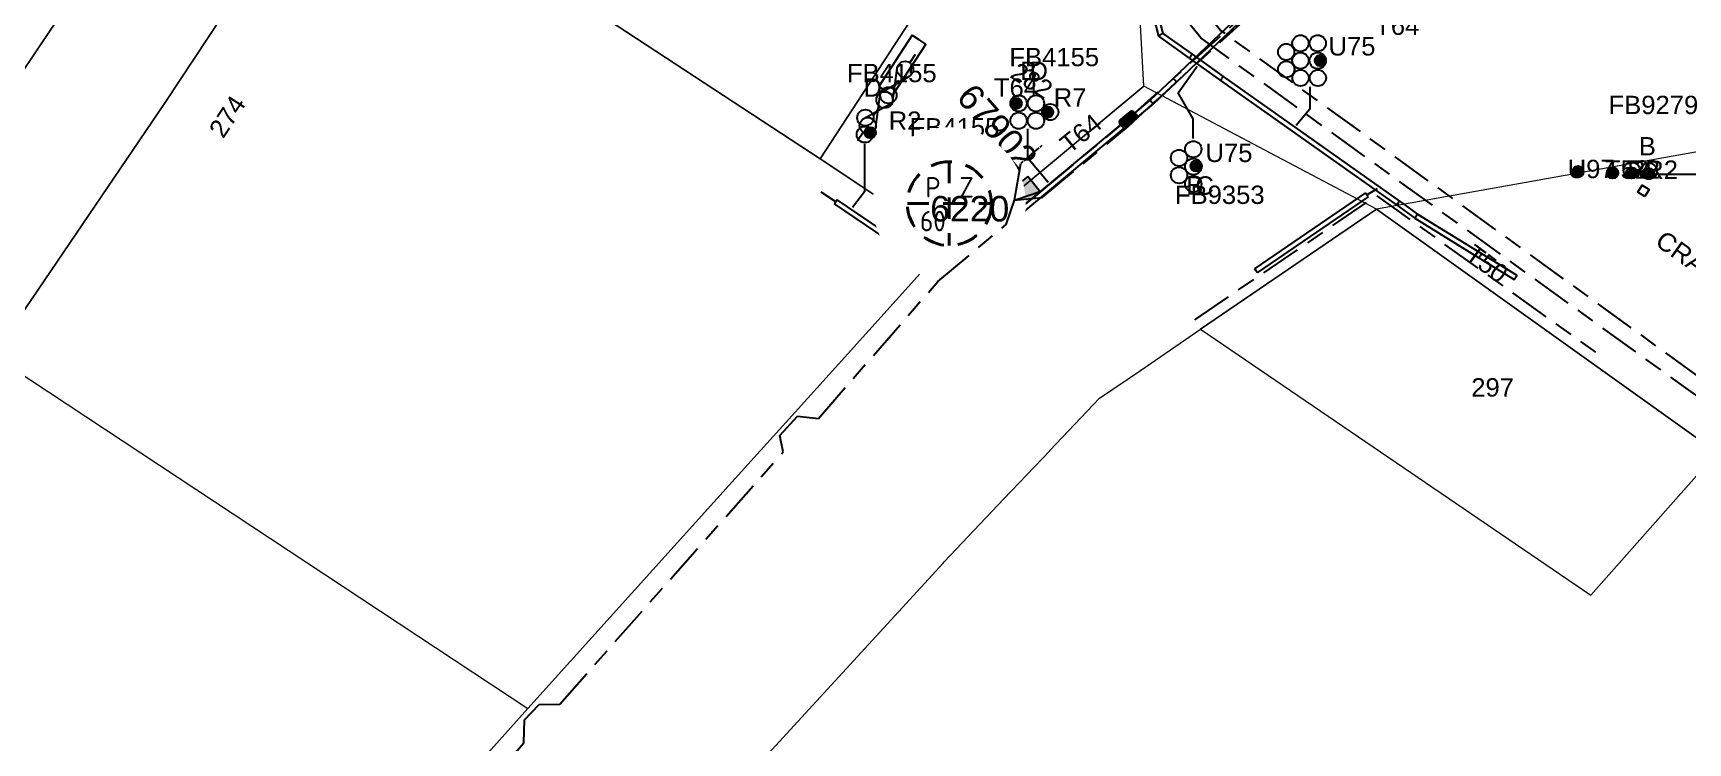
# Model space of a CAD drawing. Header units: metres. Extents: x 314728 to 315901, y 6265229 to 6266735.
# Drawn here: x 315121.7 to 315284, y 6265687.3 to 6265756.9 of the extents above; entities that cross this region are included whole.
import ezdxf
from ezdxf.enums import TextEntityAlignment as Align

# ---------------------------------------------------------------- set-up
doc = ezdxf.new("R2010")
doc.units = ezdxf.units.M
for name, pattern in [('Cable Exist OH', [1, 1, 0]), ('Cable Exist UG', [8.2, 4, -1.2, 1.8, -1.2]), ('Dash', [5, 3, -2])]:
    doc.linetypes.add(name, pattern=pattern)
doc.layers.get('0').update_dxf_attribs({"color": 6})
doc.layers.add('Cadastre Land Parcels_SP_EXT', color=250, linetype='Continuous', lineweight=5)
doc.layers.add('Cadastre Roads_SP_EXT', color=250, linetype='Continuous', lineweight=5)
for name, color, linetype in [('Duct_SP_EXT', 7, 'Continuous'), ('Equip_LV_EXT', 7, 'Continuous'), ('Equip_SL_EXT', 7, 'Continuous'), ('Mains_HV_EXT', 7, 'Continuous'), ('Mains_LV_EXT', 7, 'Continuous'), ('Mains_LV_SL_EXT', 7, 'Continuous'), ('Mains_SL_EXT', 7, 'Continuous'), ('Services_SP_EXT', 7, 'Continuous'), ('Sub_LV_EXT', 7, 'Continuous'), ('SupportsUG_SP_LV_EXT', 7, 'Continuous'), ('Trench_SP_EXT', 7, 'Continuous')]:
    doc.layers.add(name, color=color, linetype=linetype)
doc.styles.add('iecARIAL', font='arial.ttf', dxfattribs={"height": 2})
doc.styles.add('IESYMBOL1', font='isocp.shx')
doc.styles.add('SLCP_LABEL', font='arial.ttf', dxfattribs={"height": 3.5})
doc.styles.get("Standard").update_dxf_attribs({"font": 'arial.ttf'})

# ---------------------------------------------------------------- blocks, each defined once
blk = doc.blocks.new('PILLAR_EXT')
blk.add_hatch(color=256).paths.add_polyline_path([(-2.475, 0.99), (-2.475, -0.99), (2.475, -0.99), (2.475, 0.99)])
blk.add_lwpolyline([(-2.475, -0.99), (2.475, -0.99), (2.475, 0.99), (-2.475, 0.99)], close=True)
at = {"style": 'iecARIAL', "flags": 8}
blk.add_attdef('ASSET_NUM', (1.5, 3.5), '', height=2.5, dxfattribs=at)
for tag, p, flags in [('OWNED_BY', (0, -0.2), 9), ('STATE', (0, -0.4), 9), ('SUPPORT_TYPE', (0, -0.6), 9), ('STREETNAME', (0, -1.8), 9), ('USAGE', (0, -0.8), 9), ('LEGEND', (0, -1), 9), ('LOCATION', (0, -1.2), 9), ('NOTES', (0, -1.4), 9), ('PARENT', (0, -1.6), 9), ('SUBURB', (0, -2), 1)]:
    blk.add_attdef(tag, p, '', height=0.2, dxfattribs=dict(flags=flags))
blk = doc.blocks.new('DUCT_EXT')
blk.add_circle((0, 0.8), 0.8)
at = {"flags": 1}
blk.add_attdef('Z', (0, 0), '', height=0.2, dxfattribs=at)
at = {"flags": 9}
for tag, p in [('DUCT_CODE', (0, 0)), ('XSECT_TYPE', (0, -0.2)), ('STATE', (0, -0.6)), ('FB_REFERENCE', (0, -0.4)), ('NOTES', (0, -0.8))]:
    blk.add_attdef(tag, text='', height=0.2, dxfattribs=at).set_placement(p, align=Align.MIDDLE_LEFT)
blk = doc.blocks.new('CCP_EXT')
at = {"flags": 9}
for tag, p in [('LIFE_SUPPORT', (0, -1.6)), ('STATE', (0, -1.8)), ('NOTES', (0, -2))]:
    blk.add_attdef(tag, text='', height=0.2, dxfattribs=at).set_placement(p, align=Align.MIDDLE_LEFT)
blk.add_wipeout([(0, 0.57), (0.57, 0), (0, -0.57), (-0.57, 0)])
blk.add_lwpolyline([(-0.57, 0), (0, 0.57), (0.57, 0), (0, -0.57), (-0.57, 0)])
at = {"flags": 1}
blk.add_attdef('Z', (0, 0), '', height=0.2, dxfattribs=at)
at = {"flags": 9}
for tag, p in [('CCP_TYPE', (0, 0)), ('CONSTRUCTED_VOLTAGE', (0, -0.2)), ('OPERATING_VOLTAGE', (0, -0.6)), ('ORIENTATION', (0, -0.8)), ('OWNED_BY', (0, -1)), ('NO_PHASES', (0, -0.4)), ('USAGE', (0, -1.2)), ('LEGEND', (0, -1.4))]:
    blk.add_attdef(tag, text='', height=0.2, dxfattribs=at).set_placement(p, align=Align.MIDDLE_LEFT)
blk = doc.blocks.new('SL_STJ_EXT')
h = blk.add_hatch(color=256)
edge = h.paths.add_edge_path()
edge.add_ellipse((-0.59, 0.13), major_axis=(0.226, 0.226), ratio=1, start_angle=45, end_angle=135)
edge.add_line((-0.91, 0.13), (-0.91, -0.13))
edge.add_ellipse((-0.59, -0.13), major_axis=(0.226, 0.226), ratio=1, start_angle=135, end_angle=225)
edge.add_line((-0.59, -0.45), (0.59, -0.45))
edge.add_ellipse((0.59, -0.13), major_axis=(-0.226, 0.226), ratio=1, start_angle=135, end_angle=225)
edge.add_line((0.91, -0.13), (0.91, 0.13))
edge.add_ellipse((0.59, 0.13), major_axis=(-0.226, 0.226), ratio=1, start_angle=225, end_angle=315)
edge.add_line((0.59, 0.45), (-0.59, 0.45))
blk.add_lwpolyline([(-0.91, 0.13), (-0.91, -0.13, 0.414214), (-0.59, -0.45), (0.59, -0.45, 0.414214), (0.91, -0.13), (0.91, 0.13, 0.414214), (0.59, 0.45), (-0.59, 0.45, 0.414214)], format="xyb", close=True)
at = {"flags": 1}
blk.add_attdef('Z', (0, 0), '', height=0.2, dxfattribs=at)
at = {"flags": 9}
for tag, p in [('ORIENTATION', (0, 0)), ('USAGE', (0, -0.2)), ('LEGEND', (0, -0.4)), ('NOTES', (0, -0.6))]:
    blk.add_attdef(tag, text='', height=0.2, dxfattribs=at).set_placement(p, align=Align.MIDDLE_LEFT)
blk = doc.blocks.new('CABLE_LARGE_EXT')
h = blk.add_hatch(color=256)
edge = h.paths.add_edge_path()
edge.add_arc((0, 0.55), 0.55, 0, 360)
blk.add_circle((0, 0.55), 0.55)
at = {"flags": 1}
blk.add_attdef('Z', (0, 0), '', height=0.2, dxfattribs=at)
at = {"flags": 9}
for tag, p in [('COND_CODE', (0, 0)), ('STATE', (0, -0.4)), ('XSECT_SIZE', (0, -0.6)), ('FB_REFERENCE', (0, -0.2)), ('NOTES', (0, -0.8))]:
    blk.add_attdef(tag, text='', height=0.2, dxfattribs=at).set_placement(p, align=Align.MIDDLE_LEFT)
blk = doc.blocks.new('SLCP_ZELL_EXT')
blk.add_wipeout([(-0.24, 7.5), (-0.71, 7.47), (-1.17, 7.41), (-1.64, 7.32), (-2.09, 7.21), (-2.54, 7.06), (-2.98, 6.89), (-3.41, 6.69), (-3.82, 6.46), (-4.22, 6.21), (-4.6, 5.93), (-4.96, 5.63), (-5.31, 5.31), (-5.63, 4.96), (-5.93, 4.6), (-6.21, 4.22), (-6.46, 3.82), (-6.69, 3.41), (-6.89, 2.98), (-7.06, 2.54), (-7.21, 2.09), (-7.32, 1.64), (-7.41, 1.17), (-7.47, 0.71), (-7.5, 0.24), (-7.5, -0.24), (-7.47, -0.71), (-7.41, -1.17), (-7.32, -1.64), (-7.21, -2.09), (-7.06, -2.54), (-6.89, -2.98), (-6.69, -3.41), (-6.46, -3.82), (-6.21, -4.22), (-5.93, -4.6), (-5.63, -4.96), (-5.31, -5.31), (-4.96, -5.63), (-4.6, -5.93), (-4.22, -6.21), (-3.82, -6.46), (-3.41, -6.69), (-2.98, -6.89), (-2.54, -7.06), (-2.09, -7.21), (-1.64, -7.32), (-1.17, -7.41), (-0.71, -7.47), (-0.24, -7.5), (0.24, -7.5), (0.71, -7.47), (1.17, -7.41), (1.64, -7.32), (2.09, -7.21), (2.54, -7.06), (2.98, -6.89), (3.41, -6.69), (3.82, -6.46), (4.22, -6.21), (4.6, -5.93), (4.96, -5.63), (5.31, -5.31), (5.63, -4.96), (5.93, -4.6), (6.21, -4.22), (6.46, -3.82), (6.69, -3.41), (6.89, -2.98), (7.06, -2.54), (7.21, -2.09), (7.32, -1.64), (7.41, -1.17), (7.47, -0.71), (7.5, -0.24), (7.5, 0.24), (7.47, 0.71), (7.41, 1.17), (7.32, 1.64), (7.21, 2.09), (7.06, 2.54), (6.89, 2.98), (6.69, 3.41), (6.46, 3.82), (6.21, 4.22), (5.93, 4.6), (5.63, 4.96), (5.31, 5.31), (4.96, 5.63), (4.6, 5.93), (4.22, 6.21), (3.82, 6.46), (3.41, 6.69), (2.98, 6.89), (2.54, 7.06), (2.09, 7.21), (1.64, 7.32), (1.17, 7.41), (0.71, 7.47), (0.24, 7.5)])
at = {"linetype": 'Dash', "lineweight": 40, "ltscale": 0.7}
for p, q in [((0, 4.11), (0, -4.11)), ((-4.11, 0), (4.11, 0))]:
    blk.add_line(p, q, dxfattribs=at)
blk.add_circle((0, 0), 4.11, dxfattribs=at)
at = {"lineweight": 40, "style": 'IESYMBOL1'}
for s, p in [('P', (-1.6, 0)), ('Z', (1.7, 0)), ('60', (-1.61, -3.31))]:
    blk.add_text(s, height=2, dxfattribs=at).set_placement(p, align=Align.BOTTOM_CENTER)
at = {"style": 'SLCP_LABEL'}
for tag, height, flags, p in [('ASSET_NUM', 2.5, 8, (2, 2)), ('STREET_CODE', 0.2, 9, (0, -0.2))]:
    blk.add_attdef(tag, text='', height=height, dxfattribs=dict(at, flags=flags)).set_placement(p, align=Align.MIDDLE_LEFT)
at = {"flags": 1}
blk.add_attdef('Z', (0, 0), '', height=0.2, dxfattribs=at)
at = {"flags": 9}
for tag, p in [('CONSTRUCTED_VOLTAGE', (0, -0.4)), ('CONTROL_TYPE', (0, -0.6)), ('OPERATING_VOLTAGE', (0, -1)), ('ORIENTATION', (0, -1.2)), ('OWNED_BY', (0, -1.4)), ('NO_PHASES', (0, -0.8)), ('USAGE', (0, -1.6)), ('STATE', (0, -2)), ('LOCATION', (0, -1.8)), ('NOTES', (0, -2.2))]:
    blk.add_attdef(tag, text='', height=0.2, dxfattribs=at).set_placement(p, align=Align.MIDDLE_LEFT)
blk = doc.blocks.new('LV_UG_DFUSE_CLOSED_EXT')
for points in [[(1, 0), (0, 0)], [(5.04, 0.73), (2.16, -0.72)], [(5.05, -0.71), (2.16, 0.72)], [(6.2, 0.01), (7.2, 0.01)]]:
    blk.add_lwpolyline(points)
for centre in [(1.8, 0), (5.4, 0.01)]:
    blk.add_circle(centre, 0.8)
at = {"flags": 9}
for tag, p in [('ACTUAL_STATUS', (0, 0)), ('CONSTRUCTED_VOLTAGE', (0, -0.2)), ('OPERATING_VOLTAGE', (0, -0.6)), ('ORIENTATION', (0, -0.8)), ('STATE', (0, -1)), ('SWITCH_TYPE', (0, -1.2)), ('NO_PHASES', (0, -0.4)), ('USAGE', (0, -1.4)), ('NOTES', (0, -1.6))]:
    blk.add_attdef(tag, text='', height=0.2, dxfattribs=at).set_placement(p, align=Align.MIDDLE_LEFT)
at = {"flags": 1}
blk.add_attdef('Z', (0, 0), '', height=0.2, dxfattribs=at)

msp = doc.modelspace()

# ---------------------------------------------------------------- linework, layer by layer
at = {"layer": 'Cadastre Land Parcels_SP_EXT', "linetype": 'Continuous'}
for points in [[(315113.49, 6265728.1), (315106.82, 6265732.51), (315115.35, 6265745.31), (315123.61, 6265757.56), (315131.89, 6265769.83), (315140.35, 6265782.53), (315140.55, 6265782.82), (315149.18, 6265795.72), (315150.89, 6265799.08), (315152.22, 6265803.34), (315152.44, 6265808.2), (315151.65, 6265811.8), (315134.48, 6265823.06), (315105.7, 6265841.87), (315101.55, 6265841.97), (315036.85, 6265741.54), (315096.7, 6265702.34), (315113.49, 6265728.1)], [(315195.27, 6265783.26), (315186.9, 6265770.49), (315173.43, 6265779.43), (315159.88, 6265788.19), (315151.58, 6265775.59), (315198.89, 6265744.57), (315215.58, 6265770.13), (315195.27, 6265783.26)], [(315180.39, 6265701.94), (315190.54, 6265713.21), (315195.52, 6265718.71), (315200.68, 6265724.44), (315209.04, 6265733.69), (315211.77, 6265736), (315198.89, 6265744.58), (315151.58, 6265775.59), (315151.47, 6265775.42), (315143, 6265762.79), (315134.62, 6265750.11), (315117.74, 6265725.29), (315170.2, 6265690.65), (315180.39, 6265701.94)], [(315211.77, 6265736), (315230.67, 6265751.71), (315230.16, 6265760.74), (315215.58, 6265770.13), (315198.89, 6265744.57), (315211.77, 6265736)], [(315286.9, 6265715.77), (315253.49, 6265739.64), (315236.23, 6265727.87), (315274.5, 6265701.77), (315286.9, 6265715.77)]]:
    msp.add_lwpolyline(points, close=True, dxfattribs=at)
at = {"layer": 'Cadastre Roads_SP_EXT', "linetype": 'Continuous'}
msp.add_lwpolyline([(315117.74, 6265725.29), (315134.62, 6265750.11), (315143, 6265762.79), (315151.47, 6265775.42), (315151.58, 6265775.59), (315159.88, 6265788.19), (315165.73, 6265797.03), (315171.78, 6265798.46), (315161.5, 6265803.63), (315152.44, 6265808.2), (315152.22, 6265803.34), (315150.89, 6265799.08), (315149.18, 6265795.72), (315140.55, 6265782.82), (315140.35, 6265782.53), (315131.89, 6265769.83), (315123.61, 6265757.56), (315115.35, 6265745.31)], dxfattribs=at)
at = {"layer": 'Duct_SP_EXT'}
for p, q in [((315233.53, 6265752.46), (315249.33, 6265767.47)), ((315233.86, 6265752.11), (315249.66, 6265767.13)), ((315230.7, 6265762.08), (315232.09, 6265756.59)), ((315231.12, 6265762.38), (315232.51, 6265756.88)), ((315232.51, 6265756.88), (315232.3, 6265756.73)), ((315232.51, 6265756.88), (315235.39, 6265754.83)), ((315232.09, 6265756.59), (315232.3, 6265756.73)), ((315232.09, 6265756.59), (315235.11, 6265754.44)), ((315235.11, 6265754.44), (315235.25, 6265754.64)), ((315235.11, 6265754.44), (315235.25, 6265754.64)), ((315235.11, 6265754.44), (315238.17, 6265752.27)), ((315235.39, 6265754.83), (315235.25, 6265754.64)), ((315235.39, 6265754.83), (315235.25, 6265754.64)), ((315235.39, 6265754.83), (315238.45, 6265752.66)), ((315231.28, 6265750.32), (315233.53, 6265752.46)), ((315231.6, 6265749.96), (315233.86, 6265752.11)), ((315233.53, 6265752.46), (315233.7, 6265752.29)), ((315233.53, 6265752.46), (315233.7, 6265752.29)), ((315233.86, 6265752.11), (315233.7, 6265752.29)), ((315233.86, 6265752.11), (315233.7, 6265752.29)), ((315238.17, 6265752.27), (315238.31, 6265752.46)), ((315238.17, 6265752.27), (315238.31, 6265752.46)), ((315238.17, 6265752.27), (315255.48, 6265740.02)), ((315238.45, 6265752.66), (315238.31, 6265752.46)), ((315238.45, 6265752.66), (315238.31, 6265752.46)), ((315238.45, 6265752.66), (315255.75, 6265740.41)), ((315229.77, 6265749.06), (315231.28, 6265750.32)), ((315231.28, 6265750.32), (315231.44, 6265750.14)), ((315229.2, 6265748.59), (315229.77, 6265749.06)), ((315229.51, 6265748.22), (315230.08, 6265748.69)), ((315229.77, 6265749.06), (315229.92, 6265748.88)), ((315230.08, 6265748.69), (315229.92, 6265748.88)), ((315230.08, 6265748.69), (315231.6, 6265749.96)), ((315231.6, 6265749.96), (315231.44, 6265750.14)), ((315218.76, 6265739.91), (315229.2, 6265748.59)), ((315219.07, 6265739.54), (315229.51, 6265748.22)), ((315229.2, 6265748.59), (315229.36, 6265748.41)), ((315229.2, 6265748.59), (315229.36, 6265748.41)), ((315229.51, 6265748.22), (315229.36, 6265748.41)), ((315229.51, 6265748.22), (315229.36, 6265748.41)), ((315200.56, 6265740.56), (315200.42, 6265740.36)), ((315209.6, 6265734.43), (315200.56, 6265740.56)), ((315252.4, 6265741.25), (315241.53, 6265733.83)), ((315252.67, 6265740.85), (315241.8, 6265733.43)), ((315252.4, 6265741.25), (315252.53, 6265741.05)), ((315252.67, 6265740.85), (315252.53, 6265741.05)), ((315200.29, 6265740.16), (315200.42, 6265740.36)), ((315209.33, 6265734.04), (315200.29, 6265740.16)), ((315218.76, 6265739.91), (315218.91, 6265739.73)), ((315218.76, 6265739.91), (315218.91, 6265739.73)), ((315219.07, 6265739.54), (315218.91, 6265739.73)), ((315219.07, 6265739.54), (315218.91, 6265739.73)), ((315255.44, 6265740.05), (315255.58, 6265740.24)), ((315255.44, 6265740.05), (315257.25, 6265738.75)), ((315255.48, 6265740.02), (315255.62, 6265740.21)), ((315255.72, 6265740.44), (315255.58, 6265740.24)), ((315255.75, 6265740.41), (315255.62, 6265740.21)), ((315255.72, 6265740.44), (315257.52, 6265739.15)), ((315257.25, 6265738.75), (315257.39, 6265738.95)), ((315257.52, 6265739.15), (315257.39, 6265738.95)), ((315257.52, 6265739.15), (315263.8, 6265735.28)), ((315257.25, 6265738.75), (315263.54, 6265734.87)), ((315210.64, 6265733.13), (315213.64, 6265735.66)), ((315213.64, 6265735.66), (315215.32, 6265737.05)), ((315213.64, 6265735.66), (315213.8, 6265735.48)), ((315213.95, 6265735.29), (315215.63, 6265736.68)), ((315215.32, 6265737.05), (315215.47, 6265736.87)), ((315215.32, 6265737.05), (315215.47, 6265736.87)), ((315215.63, 6265736.68), (315215.47, 6265736.87)), ((315215.63, 6265736.68), (315215.47, 6265736.87)), ((315209.33, 6265734.04), (315209.47, 6265734.24)), ((315209.6, 6265734.43), (315209.47, 6265734.24)), ((315210.95, 6265732.76), (315213.95, 6265735.29)), ((315213.95, 6265735.29), (315213.8, 6265735.48)), ((315263.54, 6265734.87), (315263.67, 6265735.07)), ((315263.54, 6265734.87), (315263.67, 6265735.07)), ((315263.54, 6265734.87), (315266.99, 6265732.74)), ((315263.8, 6265735.28), (315263.67, 6265735.07)), ((315263.8, 6265735.28), (315263.67, 6265735.07)), ((315263.8, 6265735.28), (315267.24, 6265733.15)), ((315210.64, 6265733.13), (315210.8, 6265732.94)), ((315210.95, 6265732.76), (315210.8, 6265732.94)), ((315241.53, 6265733.83), (315241.51, 6265733.82)), ((315241.51, 6265733.82), (315241.65, 6265733.62)), ((315241.53, 6265733.83), (315241.66, 6265733.63)), ((315241.78, 6265733.42), (315241.65, 6265733.62)), ((315241.8, 6265733.43), (315241.66, 6265733.63)), ((315241.8, 6265733.43), (315241.78, 6265733.42)), ((315266.99, 6265732.74), (315267.12, 6265732.94)), ((315267.24, 6265733.15), (315267.12, 6265732.94))]:
    msp.add_line(p, q, dxfattribs=at)
for points in [[(315235.51, 6265746.56), (315235.51, 6265748.5), (315234.03, 6265751.04), (315235.9, 6265753.65)], [(315246.94, 6265751.65), (315246.94, 6265749.46), (315245.59, 6265747.83)], [(315246.94, 6265751.65), (315246.94, 6265749.46), (315245.59, 6265747.83)], [(315219.25, 6265747.51), (315219.25, 6265744.71), (315221.27, 6265742.29)], [(315203.25, 6265746.03), (315203.25, 6265741.34), (315202.07, 6265739.81)], [(315281.19, 6265743.06), (315285.17, 6265743.06), (315287.52, 6265743.69)], [(315211.31, 6265741.45), (315213.91, 6265741.45), (315216.49, 6265738.35)]]:
    msp.add_lwpolyline(points, dxfattribs=at)
at = {"layer": 'Mains_LV_EXT', "linetype": 'Cable Exist UG'}
msp.add_lwpolyline([(315235.66, 6265728.78), (315253.5, 6265740.95), (315274.98, 6265725.6)], dxfattribs=at)
at = {"layer": 'Mains_SL_EXT', "linetype": 'Cable Exist UG'}
msp.add_lwpolyline([(315229.1, 6265748.46), (315253.68, 6265770.57), (315255.62, 6265770.47), (315257.94, 6265772.41), (315258.12, 6265774.69)], dxfattribs=at)
at = {"layer": 'Sub_LV_EXT'}
for p, q in [((315207.92, 6265756.71), (315204.64, 6265751.68)), ((315209.26, 6265755.83), (315205.99, 6265750.81)), ((315207.92, 6265756.71), (315208.59, 6265756.27)), ((315209.26, 6265755.83), (315208.59, 6265756.27)), ((315204.64, 6265751.68), (315205.31, 6265751.25)), ((315205.99, 6265750.81), (315205.31, 6265751.25))]:
    msp.add_line(p, q, dxfattribs=at)
at = {"layer": 'Trench_SP_EXT', "linetype": 'Cable Exist UG'}
for points in [[(315200.42, 6265740.36), (315198.98, 6265741.29)], [(315252.53, 6265741.05), (315253.57, 6265741.66)], [(315209.47, 6265734.24), (315210.47, 6265733.33)]]:
    msp.add_lwpolyline(points, dxfattribs=at)

# ---------------------------------------------------------------- block references
at = {"layer": 'Duct_SP_EXT'}
for name, p, rotation in [('DUCT_EXT', (315245.42, 6265755.06), 90.04364151136404), ('DUCT_EXT', (315246.82, 6265755.91), 90.04364151136404), ('DUCT_EXT', (315248.52, 6265755.91), 90.04364151136404), ('DUCT_EXT', (315245.43, 6265753.36), 90.04364151136404), ('DUCT_EXT', (315246.82, 6265754.21), 90.04364151136404), ('DUCT_EXT', (315248.52, 6265754.21), 90.04364151136404), ('CABLE_LARGE_EXT', (315248.52, 6265754.21), 90.04364151136404), ('DUCT_EXT', (315246.83, 6265752.51), 90.04364151136404), ('DUCT_EXT', (315248.53, 6265752.51), 90.04364151136404), ('DUCT_EXT', (315217.57, 6265750.01), 269.9999999999998), ('CABLE_LARGE_EXT', (315217.57, 6265750.01), 269.9999999999998), ('DUCT_EXT', (315219.27, 6265750.01), 269.9999999999998), ('DUCT_EXT', (315217.57, 6265748.31), 269.9999999999998), ('DUCT_EXT', (315219.27, 6265748.31), 269.9999999999998), ('DUCT_EXT', (315220.67, 6265749.16), 269.9999999999998), ('CABLE_LARGE_EXT', (315220.67, 6265749.16), 269.9999999999998), ('DUCT_EXT', (315234.91, 6265744.67), 90), ('DUCT_EXT', (315236.31, 6265745.52), 90), ('DUCT_EXT', (315209.74, 6265742.79), 359.8291569721706), ('DUCT_EXT', (315234.91, 6265742.97), 90), ('DUCT_EXT', (315236.31, 6265743.82), 90), ('DUCT_EXT', (315208.89, 6265741.39), 359.8291569721706), ('DUCT_EXT', (315210.59, 6265741.38), 359.8291569721706), ('DUCT_EXT', (315236.31, 6265742.12), 90), ('DUCT_EXT', (315208.88, 6265739.69), 359.8291569721706), ('CABLE_LARGE_EXT', (315208.88, 6265739.69), 359.8291569721706), ('DUCT_EXT', (315210.58, 6265739.68), 359.8291569721706)]:
    msp.add_blockref(name, p, dxfattribs=dict(at, rotation=rotation))
for name, p in [('DUCT_EXT', (315203.33, 6265747.8)), ('DUCT_EXT', (315203.28, 6265746.16)), ('CABLE_LARGE_EXT', (315203.81, 6265746.59)), ('CABLE_LARGE_EXT', (315235.79, 6265743.32)), ('CABLE_LARGE_EXT', (315273.26, 6265742.78)), ('DUCT_EXT', (315278.52, 6265742.65)), ('DUCT_EXT', (315280.19, 6265742.57)), ('CABLE_LARGE_EXT', (315276.64, 6265742.65))]:
    msp.add_blockref(name, p, dxfattribs=at)
at = {"layer": 'Equip_SL_EXT', "rotation": 219.7293782472636}
msp.add_blockref('SL_STJ_EXT', (315229.1, 6265748.46), dxfattribs=at)
at = {"layer": 'SupportsUG_SP_LV_EXT'}
ref = msp.add_blockref('PILLAR_EXT', (315217.96, 6265740.53), dxfattribs=dict(at, rotation=218.4859635972059))
ref.add_attrib('ASSET_NUM', '67902', dxfattribs={"layer": '0', "height": 2.5, "rotation": 310.9033, "style": 'iecARIAL'}).set_placement((315219.46, 6265744.03), align=Align.MIDDLE_RIGHT)

# ---------------------------------------------------------------- texts
at = {"layer": 'Cadastre Land Parcels_SP_EXT'}
for s, rotation, p in [('282', 327.2098, (315217.41, 6265752.63)), ('274', 56.6191, (315140.32, 6265746.48))]:
    msp.add_text(s, height=1.8, rotation=rotation, dxfattribs=at).set_placement(p)
msp.add_text('297', height=1.8, dxfattribs=at).set_placement((315262.78, 6265721.26))
at = {"layer": 'Cadastre Roads_SP_EXT'}
msp.add_text('CRANE RD', height=1.8, rotation=324.5722, dxfattribs=at).set_placement((315280.7, 6265736.19))
at = {"layer": 'Duct_SP_EXT'}
for s, p in [('T64', (315253.35, 6265756.73)), ('FB4155', (315217.46, 6265753.66)), ('U75', (315248.77, 6265754.71)), ('FB4155', (315201.52, 6265752.09)), ('B', (315218.53, 6265752.3)), ('D', (315219.43, 6265752.3)), ('D', (315203.14, 6265750.67)), ('T64', (315215.94, 6265750.66)), ('R7', (315221.81, 6265749.7)), ('FB9279', (315276.25, 6265748.96)), ('R2', (315205.62, 6265747.42)), ('FB4155', (315207.67, 6265746.77)), ('B', (315208.74, 6265745.41)), ('D', (315209.64, 6265745.41)), ('U75', (315236.7, 6265744.26)), ('B', (315279.22, 6265744.91)), ('U97', (315272.24, 6265742.68)), ('T64', (315206.56, 6265741.01)), ('B', (315234.81, 6265741.06)), ('C', (315235.71, 6265741.06)), ('FB9353', (315233.7, 6265740.15))]:
    msp.add_text(s, height=1.8, dxfattribs=at).set_placement(p)
at = {"layer": 'Mains_LV_EXT'}
for s, rotation, p in [('T64', 38.9159, (315223.35, 6265745.01)), ('T50', 323.3189, (315262.03, 6265734.86))]:
    msp.add_text(s, height=1.8, rotation=rotation, dxfattribs=at).set_placement(p)

# ---------------------------------------------------------------- next in the draw order: block references
at = {"layer": 'Services_SP_EXT'}
for p, rotation in [((315214.76, 6265740.84), 173.2922804839905), ((315279.69, 6265741.44), 103.9329746346783)]:
    msp.add_blockref('CCP_EXT', p, dxfattribs=dict(at, rotation=rotation))

# ---------------------------------------------------------------- next in the draw order: block references
for p, rotation in [((315214.76, 6265740.84), 173.2922804839905), ((315279.69, 6265741.44), 103.9329746346783)]:
    msp.add_blockref('CCP_EXT', p, dxfattribs=dict(at, rotation=rotation))

# ---------------------------------------------------------------- next in the draw order: linework, layer by layer
at = {"layer": 'Cadastre Roads_SP_EXT', "linetype": 'Continuous'}
msp.add_lwpolyline([(315190.9, 6265683.09), (315196.71, 6265689.4), (315200.38, 6265693.39), (315210.95, 6265704.93), (315211.07, 6265705.06), (315216.93, 6265711.24), (315221.42, 6265715.95), (315221.44, 6265715.98), (315226.3, 6265721.1), (315230.33, 6265723.82), (315236.23, 6265727.87), (315253.49, 6265739.64), (315241.43, 6265746.02), (315230.67, 6265751.71), (315211.77, 6265736), (315209.04, 6265733.69), (315200.68, 6265724.44), (315195.52, 6265718.71), (315190.54, 6265713.21), (315180.39, 6265701.94), (315170.2, 6265690.65), (315162.97, 6265682.57)], dxfattribs=at)
msp.add_lwpolyline([(315296.3, 6265734.76), (315290.75, 6265738.78), (315288.81, 6265745.95), (315267.97, 6265742.23), (315253.49, 6265739.64), (315286.9, 6265715.76), (315296.3, 6265734.76)], close=True, dxfattribs=at)
at = {"layer": 'Duct_SP_EXT'}
for p, q in [((315215.32, 6265737.05), (315218.76, 6265739.91)), ((315215.63, 6265736.68), (315219.07, 6265739.54))]:
    msp.add_line(p, q, dxfattribs=at)
at = {"layer": 'Services_SP_EXT'}
msp.add_lwpolyline([(315217.96, 6265740.53), (315214.76, 6265740.84)], dxfattribs=at)

# ---------------------------------------------------------------- next in the draw order: block references
at = {"layer": 'Duct_SP_EXT'}
for p in [(315278.52, 6265742.65), (315280.19, 6265742.57)]:
    msp.add_blockref('CABLE_LARGE_EXT', p, dxfattribs=at)

# ---------------------------------------------------------------- next in the draw order: texts
for s, p in [('T52', (315275.9, 6265742.63)), ('R2', (315278.07, 6265742.63)), ('R2', (315279.85, 6265742.61))]:
    msp.add_text(s, height=1.8, dxfattribs=at).set_placement(p)

# ---------------------------------------------------------------- next in the draw order: block references
at = {"layer": 'Equip_SL_EXT'}
ref = msp.add_blockref('SLCP_ZELL_EXT', (315211.57, 6265740.18), dxfattribs=at)
ref.add_attrib('ASSET_NUM', '6220', dxfattribs={"layer": '0', "height": 2.5, "style": 'SLCP_LABEL'}).set_placement((315213.57, 6265740.93), align=Align.TOP_CENTER)

# ---------------------------------------------------------------- next in the draw order: linework, layer by layer
at = {"layer": 'Mains_HV_EXT', "linetype": 'Cable Exist UG'}
for points in [[(315331.96, 6265690.01), (315298.4, 6265713.58), (315238.19, 6265757.17), (315232.79, 6265763.76), (315172.52, 6265802.76), (315163.48, 6265800.62)], [(315499.39, 6265565.65), (315463.87, 6265591.99), (315439.62, 6265609.44), (315439.62, 6265609.44), (315401.72, 6265636.92), (315365.4, 6265663.27), (315236.24, 6265756.43), (315231.19, 6265762.63), (315200.14, 6265782.46)]]:
    msp.add_lwpolyline(points, dxfattribs=at)
at = {"layer": 'Mains_LV_EXT', "linetype": 'Cable Exist UG'}
for points in [[(315217.96, 6265740.53), (315220.68, 6265740.79), (315229.11, 6265747.73), (315232.05, 6265750.47), (315243.93, 6265761.27), (315253.76, 6265770.08), (315255.64, 6265769.89), (315258.48, 6265772.24), (315263.95, 6265776.77), (315263.35, 6265780.21)], [(315217.96, 6265740.53), (315218.57, 6265744.13)], [(315151.43, 6265666.38), (315169.83, 6265687.28), (315169.9, 6265689.55), (315171.34, 6265691.04), (315173.34, 6265691.09), (315195.26, 6265715.82), (315194.93, 6265717.43), (315196.67, 6265719.34), (315198.72, 6265719.12), (315210.44, 6265732.53), (315217.14, 6265738.12), (315217.96, 6265740.53)]]:
    msp.add_lwpolyline(points, dxfattribs=at)
at = {"layer": 'Mains_LV_EXT', "linetype": 'Cable Exist OH'}
for points in [[(315219.63, 6265745.02), (315220.68, 6265745.91)], [(315219.63, 6265745.02), (315218.57, 6265744.13)]]:
    msp.add_lwpolyline(points, dxfattribs=at)
at = {"layer": 'Mains_LV_SL_EXT', "linetype": 'Cable Exist UG'}
msp.add_lwpolyline([(315217.96, 6265740.53), (315220.65, 6265741.43), (315220.65, 6265741.43), (315229.1, 6265748.46)], dxfattribs=at)

# ---------------------------------------------------------------- next in the draw order: block references
at = {"layer": 'Equip_LV_EXT', "rotation": 235.7269002724646}
for p in [(315208.25, 6265754.83), (315206.6, 6265752.3)]:
    msp.add_blockref('LV_UG_DFUSE_CLOSED_EXT', p, dxfattribs=at)

doc.saveas('drawing.dxf')
